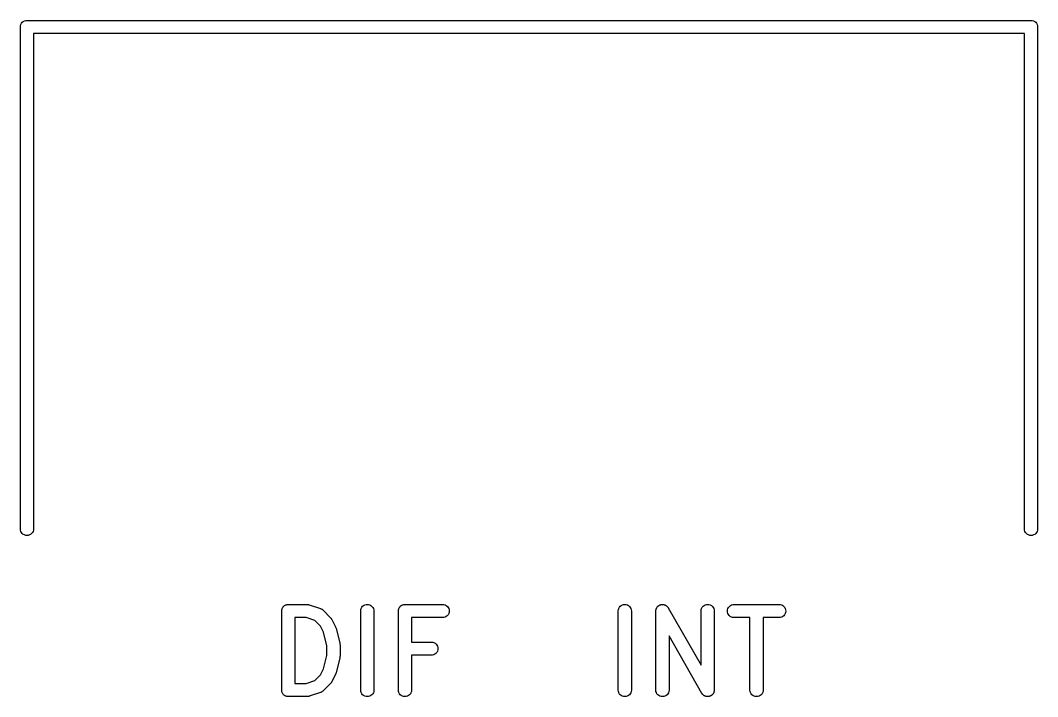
# Model space of a CAD drawing. Extents: x 1.2 to 20.5, y -8.3 to 2.7.
# Drawn here: x 18.99 to 20.51, y -5.251 to -4.24 of the extents above; entities that cross this region are included whole.
import ezdxf

# ---------------------------------------------------------------- set-up
doc = ezdxf.new("R2010")
doc.units = 0
doc.header["$MEASUREMENT"] = 0
doc.layers.add('BLACK', color=7, linetype='CONTINUOUS')

msp = doc.modelspace()

# ---------------------------------------------------------------- linework, layer by layer
at = {"layer": 'BLACK', "linetype": 'CONTINUOUS'}
for p, q in [((18.9981, -4.2403), (18.9995, -4.24016)), ((18.9995, -4.24016), (19, -4.24011)), ((19, -4.24011), (19.0005, -4.24016)), ((19.0005, -4.24016), (20.4995, -4.24016)), ((20.4995, -4.24016), (20.5, -4.24011)), ((20.5, -4.24011), (20.5005, -4.24016)), ((20.5005, -4.24016), (20.5019, -4.2403)), ((18.9901, -4.25), (18.9903, -4.24807)), ((18.9902, -4.25048), (18.9901, -4.25)), ((18.9902, -5.00048), (18.9902, -4.25048)), ((18.9903, -4.24807), (18.9909, -4.24622)), ((18.9909, -4.24622), (18.9918, -4.24451)), ((18.9918, -4.24451), (18.993, -4.24301)), ((18.993, -4.24301), (18.9945, -4.24178)), ((18.9945, -4.24178), (18.9962, -4.24086)), ((18.9962, -4.24086), (18.9981, -4.2403)), ((20.5019, -4.2403), (20.5038, -4.24086)), ((20.5038, -4.24086), (20.5055, -4.24178)), ((20.5055, -4.24178), (20.507, -4.24301)), ((20.507, -4.24301), (20.5082, -4.24451)), ((20.5082, -4.24451), (20.5091, -4.24622)), ((20.5091, -4.24622), (20.5097, -4.24807)), ((20.5097, -4.24807), (20.5099, -4.25)), ((20.5099, -4.25), (20.5098, -4.25048)), ((20.5098, -4.25048), (20.5098, -5.00048)), ((20.4902, -4.25984), (19.0098, -4.25984)), ((19.0098, -4.25984), (19.0098, -5.00048)), ((20.4902, -5.00048), (20.4902, -4.25984)), ((18.9903, -5.00193), (18.9902, -5.00048)), ((18.9909, -5.00378), (18.9903, -5.00193)), ((18.9918, -5.00549), (18.9909, -5.00378)), ((18.993, -5.00699), (18.9918, -5.00549)), ((18.9945, -5.00822), (18.993, -5.00699)), ((18.9962, -5.00914), (18.9945, -5.00822)), ((18.9981, -5.0097), (18.9962, -5.00914)), ((19, -5.00989), (18.9981, -5.0097)), ((19.0019, -5.0097), (19, -5.00989)), ((19.0038, -5.00914), (19.0019, -5.0097)), ((19.0055, -5.00822), (19.0038, -5.00914)), ((19.007, -5.00699), (19.0055, -5.00822)), ((19.0082, -5.00549), (19.007, -5.00699)), ((19.0091, -5.00378), (19.0082, -5.00549)), ((19.0097, -5.00193), (19.0091, -5.00378)), ((19.0098, -5.00048), (19.0097, -5.00193)), ((20.4903, -5.00193), (20.4902, -5.00048)), ((20.4909, -5.00378), (20.4903, -5.00193)), ((20.4918, -5.00549), (20.4909, -5.00378)), ((20.493, -5.00699), (20.4918, -5.00549)), ((20.4945, -5.00822), (20.493, -5.00699)), ((20.4962, -5.00914), (20.4945, -5.00822)), ((20.4981, -5.0097), (20.4962, -5.00914)), ((20.5, -5.00989), (20.4981, -5.0097)), ((20.5019, -5.0097), (20.5, -5.00989)), ((20.5038, -5.00914), (20.5019, -5.0097)), ((20.5055, -5.00822), (20.5038, -5.00914)), ((20.507, -5.00699), (20.5055, -5.00822)), ((20.5082, -5.00549), (20.507, -5.00699)), ((20.5091, -5.00378), (20.5082, -5.00549)), ((20.5097, -5.00193), (20.5091, -5.00378)), ((20.5098, -5.00048), (20.5097, -5.00193)), ((19.3806, -5.12176), (19.3807, -5.12084)), ((19.3807, -5.12077), (19.381, -5.11989)), ((19.3807, -5.12081), (19.3807, -5.12077)), ((19.3807, -5.12084), (19.3807, -5.12081)), ((19.381, -5.11989), (19.3813, -5.11901)), ((19.3813, -5.11894), (19.3817, -5.11813)), ((19.3813, -5.11898), (19.3813, -5.11894)), ((19.3813, -5.11901), (19.3813, -5.11898)), ((19.3817, -5.11813), (19.3822, -5.11732)), ((19.3822, -5.11726), (19.3828, -5.11655)), ((19.3822, -5.11729), (19.3822, -5.11726)), ((19.3822, -5.11732), (19.3822, -5.11729)), ((19.3828, -5.11655), (19.3834, -5.11584)), ((19.3834, -5.11579), (19.3842, -5.11521)), ((19.3834, -5.11581), (19.3834, -5.11579)), ((19.3834, -5.11584), (19.3834, -5.11581)), ((19.3842, -5.11521), (19.3849, -5.11462)), ((19.3849, -5.11458), (19.3858, -5.11416)), ((19.3849, -5.11461), (19.3849, -5.11458)), ((19.3849, -5.11462), (19.3849, -5.11461)), ((19.3858, -5.11416), (19.3866, -5.11372)), ((19.3866, -5.11369), (19.3875, -5.11343)), ((19.3866, -5.11371), (19.3866, -5.11369)), ((19.3866, -5.11372), (19.3866, -5.11371)), ((19.3875, -5.11343), (19.3884, -5.11317)), ((19.3884, -5.11316), (19.3885, -5.11315)), ((19.3884, -5.11317), (19.3884, -5.11316)), ((19.3885, -5.11315), (19.3894, -5.11307)), ((19.3894, -5.11307), (19.3903, -5.11298)), ((19.3903, -5.11298), (19.4184, -5.11298)), ((19.4184, -5.11298), (19.4186, -5.11298)), ((19.4186, -5.11298), (19.4191, -5.11304)), ((19.4191, -5.11304), (19.4197, -5.11306)), ((19.4197, -5.11306), (19.4201, -5.11315)), ((19.4201, -5.11315), (19.4205, -5.11319)), ((19.4205, -5.11319), (19.421, -5.11336)), ((19.421, -5.11336), (19.4216, -5.11348)), ((19.4216, -5.11348), (19.4384, -5.11911)), ((19.4384, -5.11911), (19.4386, -5.11915)), ((19.4386, -5.11915), (19.4388, -5.11927)), ((19.4388, -5.11927), (19.4391, -5.11936)), ((19.4391, -5.11936), (19.4397, -5.11968)), ((19.4397, -5.11968), (19.4403, -5.11996)), ((19.4403, -5.11996), (19.4405, -5.12013)), ((19.4405, -5.12013), (19.4408, -5.12027)), ((19.4408, -5.12027), (19.4413, -5.12069)), ((19.4413, -5.12069), (19.4419, -5.12109)), ((19.4419, -5.12109), (19.4421, -5.1213)), ((19.4421, -5.1213), (19.4423, -5.12149)), ((19.4423, -5.12149), (19.4535, -5.13273)), ((19.4986, -5.12268), (19.4988, -5.12077)), ((19.4988, -5.12077), (19.4994, -5.11894)), ((19.4994, -5.11894), (19.5003, -5.11726)), ((19.5003, -5.11726), (19.5015, -5.11579)), ((19.5015, -5.11579), (19.503, -5.11458)), ((19.503, -5.11458), (19.5047, -5.11369)), ((19.5047, -5.11369), (19.5066, -5.11315)), ((19.5066, -5.11315), (19.5085, -5.11298)), ((19.5085, -5.11298), (19.5104, -5.11318)), ((19.5104, -5.11318), (19.5123, -5.11375)), ((19.5123, -5.11375), (19.5139, -5.11466)), ((19.5139, -5.11466), (19.5154, -5.11589)), ((19.5154, -5.11589), (19.5166, -5.11737)), ((19.5166, -5.11737), (19.5175, -5.11907)), ((19.5175, -5.11907), (19.5181, -5.12091)), ((19.5181, -5.12091), (19.5183, -5.12282)), ((19.5549, -5.12176), (19.555, -5.12084)), ((19.555, -5.12081), (19.5551, -5.12077)), ((19.555, -5.12084), (19.555, -5.12081)), ((19.5551, -5.12077), (19.5553, -5.11989)), ((19.5553, -5.11989), (19.5556, -5.11901)), ((19.5556, -5.11894), (19.5561, -5.11813)), ((19.5556, -5.11898), (19.5556, -5.11894)), ((19.5556, -5.11901), (19.5556, -5.11898)), ((19.5561, -5.11813), (19.5565, -5.11732)), ((19.5565, -5.11729), (19.5566, -5.11726)), ((19.5565, -5.11732), (19.5565, -5.11729)), ((19.5566, -5.11726), (19.5572, -5.11655)), ((19.5572, -5.11655), (19.5577, -5.11584)), ((19.5577, -5.11584), (19.5578, -5.11581)), ((19.5578, -5.11579), (19.5585, -5.11521)), ((19.5578, -5.11581), (19.5578, -5.11579)), ((19.5585, -5.11521), (19.5592, -5.11462)), ((19.5592, -5.11462), (19.5593, -5.11461)), ((19.5593, -5.11458), (19.5601, -5.11416)), ((19.5593, -5.11461), (19.5593, -5.11458)), ((19.5601, -5.11416), (19.5609, -5.11372)), ((19.5609, -5.11372), (19.561, -5.11371)), ((19.561, -5.11369), (19.5619, -5.11343)), ((19.561, -5.11371), (19.561, -5.11369)), ((19.5619, -5.11343), (19.5628, -5.11317)), ((19.5628, -5.11315), (19.5638, -5.11307)), ((19.5628, -5.11316), (19.5628, -5.11315)), ((19.5628, -5.11317), (19.5628, -5.11316)), ((19.5638, -5.11307), (19.5647, -5.11298)), ((19.5647, -5.11298), (19.6209, -5.11298)), ((19.6209, -5.11298), (19.6211, -5.11298)), ((19.6211, -5.11298), (19.623, -5.11319)), ((19.623, -5.11319), (19.6248, -5.11377)), ((19.6248, -5.11377), (19.6265, -5.1147)), ((19.6265, -5.1147), (19.628, -5.11593)), ((19.628, -5.11593), (19.6292, -5.11743)), ((19.6292, -5.11743), (19.63, -5.11913)), ((19.63, -5.11913), (19.6306, -5.12098)), ((19.6306, -5.12098), (19.6308, -5.12289)), ((19.8833, -5.12268), (19.8835, -5.12077)), ((19.8835, -5.12077), (19.8841, -5.11894)), ((19.8841, -5.11894), (19.885, -5.11726)), ((19.885, -5.11726), (19.8863, -5.11579)), ((19.8863, -5.11579), (19.8877, -5.11458)), ((19.8877, -5.11458), (19.8895, -5.11369)), ((19.8895, -5.11369), (19.8913, -5.11315)), ((19.8913, -5.11315), (19.8932, -5.11298)), ((19.8932, -5.11298), (19.8951, -5.11318)), ((19.8951, -5.11318), (19.897, -5.11375)), ((19.897, -5.11375), (19.8986, -5.11466)), ((19.8986, -5.11466), (19.9001, -5.11589)), ((19.9001, -5.11589), (19.9013, -5.11737)), ((19.9013, -5.11737), (19.9022, -5.11907)), ((19.9022, -5.11907), (19.9028, -5.12091)), ((19.9028, -5.12091), (19.903, -5.12282)), ((19.9396, -5.12202), (19.9397, -5.1214)), ((19.9397, -5.1214), (19.9398, -5.12077)), ((19.9398, -5.12077), (19.9399, -5.12046)), ((19.9399, -5.12013), (19.9401, -5.11954)), ((19.9399, -5.12046), (19.9399, -5.12013)), ((19.9401, -5.11954), (19.9403, -5.11894)), ((19.9403, -5.11894), (19.9405, -5.11865)), ((19.9405, -5.11865), (19.9406, -5.11834)), ((19.9406, -5.11834), (19.941, -5.11781)), ((19.941, -5.11781), (19.9413, -5.11726)), ((19.9413, -5.11726), (19.9415, -5.11701)), ((19.9415, -5.11701), (19.9417, -5.11673)), ((19.9417, -5.11673), (19.9421, -5.11627)), ((19.9421, -5.11627), (19.9425, -5.11579)), ((19.9425, -5.11579), (19.9428, -5.11558)), ((19.9428, -5.11558), (19.943, -5.11534)), ((19.943, -5.11534), (19.9435, -5.11498)), ((19.9435, -5.11498), (19.944, -5.11458)), ((19.944, -5.11458), (19.9443, -5.11443)), ((19.9443, -5.11443), (19.9446, -5.11424)), ((19.9446, -5.11424), (19.9451, -5.11399)), ((19.9451, -5.11399), (19.9457, -5.11369)), ((19.9457, -5.11369), (19.946, -5.1136)), ((19.946, -5.1136), (19.9463, -5.11347)), ((19.9463, -5.11347), (19.9469, -5.11333)), ((19.9469, -5.11333), (19.9475, -5.11315)), ((19.9475, -5.11315), (19.9479, -5.11312)), ((19.9479, -5.11312), (19.9482, -5.11305)), ((19.9482, -5.11305), (19.9488, -5.11304)), ((19.9488, -5.11304), (19.9494, -5.11298)), ((19.9494, -5.11298), (19.9498, -5.11301)), ((19.9498, -5.11301), (19.9501, -5.11301)), ((19.9501, -5.11301), (19.9507, -5.11311)), ((19.9507, -5.11311), (19.9514, -5.11318)), ((19.9514, -5.11318), (19.9517, -5.11328)), ((19.9517, -5.11328), (19.952, -5.11333)), ((19.952, -5.11333), (19.9526, -5.11356)), ((19.9526, -5.11356), (19.9532, -5.11375)), ((19.9532, -5.11375), (19.9535, -5.1139)), ((19.9535, -5.1139), (19.9538, -5.11402)), ((19.9538, -5.11402), (19.9543, -5.11436)), ((19.9543, -5.11436), (19.9549, -5.11466)), ((19.9549, -5.11466), (19.9551, -5.11487)), ((19.9551, -5.11487), (19.9554, -5.11505)), ((19.9554, -5.11505), (19.9559, -5.11548)), ((19.9559, -5.11548), (19.9564, -5.11589)), ((19.9564, -5.11589), (19.9566, -5.11614)), ((19.9566, -5.11614), (19.9568, -5.11637)), ((19.9568, -5.11637), (19.9572, -5.11689)), ((19.9572, -5.11689), (19.9576, -5.11737)), ((19.9576, -5.11737), (19.9577, -5.11767)), ((19.9577, -5.11767), (19.9579, -5.11794)), ((19.9579, -5.11794), (20.007, -5.20387)), ((20.007, -5.12268), (20.0072, -5.12077)), ((20.0072, -5.12077), (20.0078, -5.11894)), ((20.0078, -5.11894), (20.0088, -5.11726)), ((20.0088, -5.11726), (20.01, -5.11579)), ((20.01, -5.11579), (20.0115, -5.11458)), ((20.0115, -5.11458), (20.0132, -5.11369)), ((20.0132, -5.11369), (20.015, -5.11315)), ((20.015, -5.11315), (20.0169, -5.11298)), ((20.0169, -5.11298), (20.0189, -5.11318)), ((20.0189, -5.11318), (20.0207, -5.11375)), ((20.0207, -5.11375), (20.0224, -5.11466)), ((20.0224, -5.11466), (20.0239, -5.11589)), ((20.0239, -5.11589), (20.0251, -5.11737)), ((20.0251, -5.11737), (20.026, -5.11907)), ((20.026, -5.11907), (20.0265, -5.12091)), ((20.0265, -5.12091), (20.0267, -5.12282)), ((20.0464, -5.12275), (20.0466, -5.12084)), ((20.0466, -5.12084), (20.0472, -5.11901)), ((20.0472, -5.11901), (20.0481, -5.11732)), ((20.0481, -5.11732), (20.0493, -5.11584)), ((20.0493, -5.11584), (20.0508, -5.11462)), ((20.0508, -5.11462), (20.0525, -5.11372)), ((20.0525, -5.11372), (20.0543, -5.11317)), ((20.0543, -5.11317), (20.0562, -5.11298)), ((20.0562, -5.11298), (20.1237, -5.11298)), ((20.1237, -5.11298), (20.1239, -5.11298)), ((20.1239, -5.11298), (20.1258, -5.11319)), ((20.1258, -5.11319), (20.1276, -5.11377)), ((20.1276, -5.11377), (20.1293, -5.1147)), ((20.1293, -5.1147), (20.1308, -5.11593)), ((20.1308, -5.11593), (20.132, -5.11743)), ((20.132, -5.11743), (20.1329, -5.11913)), ((20.1329, -5.11913), (20.1334, -5.12098)), ((20.1334, -5.12098), (20.1336, -5.12289)), ((19.3805, -5.12268), (19.3806, -5.12176)), ((19.3805, -5.12275), (19.3805, -5.12268)), ((19.3805, -5.12282), (19.3805, -5.12275)), ((19.3805, -5.12275), (19.3805, -5.12275)), ((19.3805, -5.12275), (19.3805, -5.12275)), ((19.3805, -5.24093), (19.3805, -5.12282)), ((19.4002, -5.13266), (19.4002, -5.23109)), ((19.4169, -5.13266), (19.4002, -5.13266)), ((19.43, -5.13705), (19.4169, -5.13266)), ((19.4535, -5.13273), (19.4536, -5.13283)), ((19.4536, -5.13283), (19.454, -5.13326)), ((19.454, -5.13326), (19.4543, -5.13367)), ((19.4543, -5.13367), (19.4546, -5.13401)), ((19.4546, -5.13401), (19.4548, -5.13433)), ((19.4548, -5.13433), (19.4551, -5.13482)), ((19.4551, -5.13482), (19.4554, -5.13529)), ((19.4554, -5.13529), (19.461, -5.14654)), ((19.4986, -5.12282), (19.4986, -5.12268)), ((19.4986, -5.24093), (19.4986, -5.12282)), ((19.5183, -5.12282), (19.5183, -5.24093)), ((19.5548, -5.12268), (19.5549, -5.12176)), ((19.5548, -5.12275), (19.5548, -5.12268)), ((19.5548, -5.12282), (19.5548, -5.12275)), ((19.5548, -5.12275), (19.5548, -5.12275)), ((19.5548, -5.12275), (19.5548, -5.12275)), ((19.5548, -5.24093), (19.5548, -5.12282)), ((19.6209, -5.13266), (19.5745, -5.13266)), ((19.5745, -5.13266), (19.5745, -5.16922)), ((19.6228, -5.13248), (19.6209, -5.13266)), ((19.6247, -5.13192), (19.6228, -5.13248)), ((19.6264, -5.13102), (19.6247, -5.13192)), ((19.6279, -5.1298), (19.6264, -5.13102)), ((19.6291, -5.12832), (19.6279, -5.1298)), ((19.63, -5.12663), (19.6291, -5.12832)), ((19.6306, -5.1248), (19.63, -5.12663)), ((19.6308, -5.12289), (19.6306, -5.1248)), ((19.8833, -5.12282), (19.8833, -5.12268)), ((19.8833, -5.24093), (19.8833, -5.12282)), ((19.903, -5.12282), (19.903, -5.24093)), ((19.9395, -5.12268), (19.9396, -5.12235)), ((19.9395, -5.12282), (19.9395, -5.12268)), ((19.9395, -5.24093), (19.9395, -5.12282)), ((19.9396, -5.12235), (19.9396, -5.12202)), ((20.007, -5.12282), (20.007, -5.12268)), ((20.007, -5.20387), (20.007, -5.12282)), ((20.0267, -5.12282), (20.0267, -5.24093)), ((20.0466, -5.12466), (20.0464, -5.12275)), ((20.0471, -5.12651), (20.0466, -5.12466)), ((20.048, -5.12821), (20.0471, -5.12651)), ((20.0492, -5.12971), (20.048, -5.12821)), ((20.0507, -5.13094), (20.0492, -5.12971)), ((20.0524, -5.13187), (20.0507, -5.13094)), ((20.0542, -5.13245), (20.0524, -5.13187)), ((20.0561, -5.13266), (20.0542, -5.13245)), ((20.0562, -5.13266), (20.0561, -5.13266)), ((20.0801, -5.13266), (20.0562, -5.13266)), ((20.0801, -5.24093), (20.0801, -5.13266)), ((20.1237, -5.13266), (20.0998, -5.13266)), ((20.0998, -5.13266), (20.0998, -5.24093)), ((20.1256, -5.13248), (20.1237, -5.13266)), ((20.1275, -5.13192), (20.1256, -5.13248)), ((20.1292, -5.13102), (20.1275, -5.13192)), ((20.1307, -5.1298), (20.1292, -5.13102)), ((20.1319, -5.12832), (20.1307, -5.1298)), ((20.1328, -5.12663), (20.1319, -5.12832)), ((20.1334, -5.1248), (20.1328, -5.12663)), ((20.1336, -5.12289), (20.1334, -5.1248)), ((19.4385, -5.14552), (19.43, -5.13705)), ((19.4429, -5.15438), (19.4385, -5.14552)), ((19.461, -5.14654), (19.4611, -5.14666)), ((19.4611, -5.14666), (19.4611, -5.14671)), ((19.4611, -5.14671), (19.4611, -5.14675)), ((19.4611, -5.14675), (19.4614, -5.14761)), ((19.4614, -5.14761), (19.4617, -5.14847)), ((19.4617, -5.14847), (19.4617, -5.14851)), ((19.4617, -5.14851), (19.4617, -5.14855)), ((19.4617, -5.14855), (19.4674, -5.17105)), ((19.448, -5.17465), (19.4429, -5.15438)), ((20.0083, -5.24581), (19.9592, -5.15988)), ((19.9592, -5.15988), (19.9592, -5.24093)), ((19.448, -5.1891), (19.448, -5.17465)), ((19.4674, -5.17105), (19.4674, -5.17119)), ((19.4674, -5.17119), (19.4674, -5.17136)), ((19.4674, -5.17136), (19.4675, -5.17153)), ((19.4675, -5.17153), (19.4675, -5.17231)), ((19.4675, -5.17231), (19.4677, -5.17309)), ((19.4677, -5.17309), (19.4676, -5.17326)), ((19.4676, -5.17326), (19.4677, -5.17344)), ((19.4677, -5.17344), (19.4677, -5.19031)), ((19.5745, -5.16922), (19.604, -5.16922)), ((19.604, -5.16922), (19.6042, -5.16922)), ((19.6042, -5.16922), (19.6061, -5.16944)), ((19.6061, -5.16944), (19.6079, -5.17002)), ((19.6079, -5.17002), (19.6096, -5.17094)), ((19.6096, -5.17094), (19.6111, -5.17218)), ((19.6111, -5.17218), (19.6123, -5.17367)), ((19.6123, -5.17367), (19.6132, -5.17538)), ((19.6137, -5.18104), (19.6131, -5.18288)), ((19.6132, -5.17538), (19.6137, -5.17722)), ((19.6137, -5.17722), (19.6139, -5.17913)), ((19.6139, -5.17913), (19.6137, -5.18104)), ((19.4429, -5.20937), (19.448, -5.1891)), ((19.4674, -5.1927), (19.4617, -5.2152)), ((19.4675, -5.19158), (19.4674, -5.19236)), ((19.4674, -5.19236), (19.4674, -5.19253)), ((19.4674, -5.19253), (19.4674, -5.1927)), ((19.4676, -5.1908), (19.4675, -5.19158)), ((19.4677, -5.19045), (19.4676, -5.19062)), ((19.4676, -5.19062), (19.4676, -5.1908)), ((19.4677, -5.19031), (19.4677, -5.19045)), ((19.604, -5.18891), (19.5745, -5.18891)), ((19.5745, -5.18891), (19.5745, -5.24093)), ((19.606, -5.18872), (19.604, -5.18891)), ((19.6078, -5.18816), (19.606, -5.18872)), ((19.6095, -5.18726), (19.6078, -5.18816)), ((19.611, -5.18605), (19.6095, -5.18726)), ((19.6122, -5.18457), (19.611, -5.18605)), ((19.6131, -5.18288), (19.6122, -5.18457)), ((19.4385, -5.21823), (19.4429, -5.20937)), ((19.4169, -5.23109), (19.43, -5.2267)), ((19.43, -5.2267), (19.4385, -5.21823)), ((19.461, -5.21721), (19.4554, -5.22846)), ((19.4614, -5.21627), (19.461, -5.21713)), ((19.461, -5.21713), (19.461, -5.21717)), ((19.461, -5.21717), (19.461, -5.21721)), ((19.4617, -5.21542), (19.4614, -5.21627)), ((19.4617, -5.2152), (19.4617, -5.21533)), ((19.4617, -5.21533), (19.4617, -5.21537)), ((19.4617, -5.21537), (19.4617, -5.21542)), ((19.3806, -5.24185), (19.3805, -5.24093)), ((19.3807, -5.24278), (19.3806, -5.24185)), ((19.3807, -5.24281), (19.3807, -5.24278)), ((19.3807, -5.24284), (19.3807, -5.24281)), ((19.3809, -5.24373), (19.3807, -5.24284)), ((19.4002, -5.23109), (19.4169, -5.23109)), ((19.4412, -5.24314), (19.4407, -5.24356)), ((19.4418, -5.24275), (19.4412, -5.24314)), ((19.442, -5.24254), (19.4418, -5.24275)), ((19.4422, -5.24236), (19.442, -5.24254)), ((19.4423, -5.24227), (19.4422, -5.24236)), ((19.4535, -5.23102), (19.4423, -5.24227)), ((19.4539, -5.23059), (19.4535, -5.23102)), ((19.4543, -5.23019), (19.4539, -5.23059)), ((19.4545, -5.22985), (19.4543, -5.23019)), ((19.4547, -5.22953), (19.4545, -5.22985)), ((19.455, -5.22905), (19.4547, -5.22953)), ((19.4553, -5.22858), (19.455, -5.22905)), ((19.4554, -5.22846), (19.4553, -5.22858)), ((19.4988, -5.24284), (19.4986, -5.24093)), ((19.4993, -5.24468), (19.4988, -5.24284)), ((19.5181, -5.24298), (19.5175, -5.24481)), ((19.5183, -5.24107), (19.5181, -5.24298)), ((19.5183, -5.24093), (19.5183, -5.24107)), ((19.555, -5.24284), (19.5548, -5.24093)), ((19.5556, -5.24468), (19.555, -5.24284)), ((19.5743, -5.24298), (19.5737, -5.24481)), ((19.5745, -5.24107), (19.5743, -5.24298)), ((19.5745, -5.24093), (19.5745, -5.24107)), ((19.8835, -5.24284), (19.8833, -5.24093)), ((19.884, -5.24468), (19.8835, -5.24284)), ((19.9028, -5.24298), (19.9022, -5.24481)), ((19.903, -5.24107), (19.9028, -5.24298)), ((19.903, -5.24093), (19.903, -5.24107)), ((19.9397, -5.24284), (19.9395, -5.24093)), ((19.9403, -5.24468), (19.9397, -5.24284)), ((19.959, -5.24298), (19.9584, -5.24481)), ((19.9592, -5.24107), (19.959, -5.24298)), ((19.9592, -5.24093), (19.9592, -5.24107)), ((20.0264, -5.24329), (20.0263, -5.24362)), ((20.0265, -5.24298), (20.0264, -5.24329)), ((20.0266, -5.24235), (20.0265, -5.24298)), ((20.0267, -5.24173), (20.0266, -5.24235)), ((20.0267, -5.24093), (20.0267, -5.24107)), ((20.0267, -5.24107), (20.0267, -5.2414)), ((20.0267, -5.2414), (20.0267, -5.24173)), ((20.0803, -5.24284), (20.0801, -5.24093)), ((20.0809, -5.24468), (20.0803, -5.24284)), ((20.0996, -5.24298), (20.099, -5.24481)), ((20.0998, -5.24107), (20.0996, -5.24298)), ((20.0998, -5.24093), (20.0998, -5.24107)), ((19.3812, -5.24462), (19.3809, -5.24373)), ((19.3812, -5.24465), (19.3812, -5.24462)), ((19.3812, -5.24468), (19.3812, -5.24465)), ((19.3817, -5.2455), (19.3812, -5.24468)), ((19.3821, -5.24632), (19.3817, -5.2455)), ((19.3821, -5.24635), (19.3821, -5.24632)), ((19.3821, -5.24638), (19.3821, -5.24635)), ((19.3827, -5.2471), (19.3821, -5.24638)), ((19.3833, -5.24782), (19.3827, -5.2471)), ((19.3833, -5.24784), (19.3833, -5.24782)), ((19.3833, -5.24787), (19.3833, -5.24784)), ((19.3841, -5.24846), (19.3833, -5.24787)), ((19.3848, -5.24905), (19.3841, -5.24846)), ((19.3848, -5.24907), (19.3848, -5.24905)), ((19.3848, -5.24909), (19.3848, -5.24907)), ((19.3856, -5.24953), (19.3848, -5.24909)), ((19.3864, -5.24998), (19.3856, -5.24953)), ((19.3865, -5.24999), (19.3864, -5.24998)), ((19.3865, -5.25), (19.3865, -5.24999)), ((19.3874, -5.25028), (19.3865, -5.25)), ((19.3883, -5.25056), (19.3874, -5.25028)), ((19.3883, -5.25057), (19.3883, -5.25056)), ((19.3883, -5.25056), (19.3883, -5.25056)), ((19.3893, -5.25067), (19.3883, -5.25057)), ((19.3902, -5.25077), (19.3893, -5.25067)), ((19.3903, -5.25077), (19.3902, -5.25077)), ((19.4184, -5.25077), (19.3903, -5.25077)), ((19.3903, -5.25077), (19.3903, -5.25077)), ((19.3903, -5.25077), (19.3903, -5.25077)), ((19.3903, -5.25077), (19.3903, -5.25077)), ((19.419, -5.25072), (19.4184, -5.25077)), ((19.4196, -5.25071), (19.419, -5.25072)), ((19.42, -5.25063), (19.4196, -5.25071)), ((19.4204, -5.25059), (19.42, -5.25063)), ((19.4209, -5.25043), (19.4204, -5.25059)), ((19.4214, -5.25031), (19.4209, -5.25043)), ((19.4216, -5.25027), (19.4214, -5.25031)), ((19.4384, -5.24464), (19.4216, -5.25027)), ((19.4387, -5.24453), (19.4384, -5.24464)), ((19.439, -5.24445), (19.4387, -5.24453)), ((19.4396, -5.24414), (19.439, -5.24445)), ((19.4402, -5.24386), (19.4396, -5.24414)), ((19.4404, -5.24369), (19.4402, -5.24386)), ((19.4407, -5.24356), (19.4404, -5.24369)), ((19.5002, -5.24638), (19.4993, -5.24468)), ((19.5015, -5.24787), (19.5002, -5.24638)), ((19.5029, -5.24909), (19.5015, -5.24787)), ((19.5046, -5.25), (19.5029, -5.24909)), ((19.5065, -5.25057), (19.5046, -5.25)), ((19.5084, -5.25077), (19.5065, -5.25057)), ((19.5103, -5.2506), (19.5084, -5.25077)), ((19.5121, -5.25006), (19.5103, -5.2506)), ((19.5138, -5.24917), (19.5121, -5.25006)), ((19.5153, -5.24796), (19.5138, -5.24917)), ((19.5166, -5.24649), (19.5153, -5.24796)), ((19.5175, -5.24481), (19.5166, -5.24649)), ((19.5565, -5.24638), (19.5556, -5.24468)), ((19.5577, -5.24787), (19.5565, -5.24638)), ((19.5592, -5.24909), (19.5577, -5.24787)), ((19.5609, -5.25), (19.5592, -5.24909)), ((19.5627, -5.25057), (19.5609, -5.25)), ((19.5646, -5.25077), (19.5627, -5.25057)), ((19.5665, -5.2506), (19.5646, -5.25077)), ((19.5684, -5.25006), (19.5665, -5.2506)), ((19.5701, -5.24917), (19.5684, -5.25006)), ((19.5716, -5.24796), (19.5701, -5.24917)), ((19.5728, -5.24649), (19.5716, -5.24796)), ((19.5737, -5.24481), (19.5728, -5.24649)), ((19.8849, -5.24638), (19.884, -5.24468)), ((19.8862, -5.24787), (19.8849, -5.24638)), ((19.8876, -5.24909), (19.8862, -5.24787)), ((19.8893, -5.25), (19.8876, -5.24909)), ((19.8912, -5.25057), (19.8893, -5.25)), ((19.8931, -5.25077), (19.8912, -5.25057)), ((19.895, -5.2506), (19.8931, -5.25077)), ((19.8968, -5.25006), (19.895, -5.2506)), ((19.8985, -5.24917), (19.8968, -5.25006)), ((19.9, -5.24796), (19.8985, -5.24917)), ((19.9013, -5.24649), (19.9, -5.24796)), ((19.9022, -5.24481), (19.9013, -5.24649)), ((19.9412, -5.24638), (19.9403, -5.24468)), ((19.9424, -5.24787), (19.9412, -5.24638)), ((19.9439, -5.24909), (19.9424, -5.24787)), ((19.9456, -5.25), (19.9439, -5.24909)), ((19.9474, -5.25057), (19.9456, -5.25)), ((19.9493, -5.25077), (19.9474, -5.25057)), ((19.9512, -5.2506), (19.9493, -5.25077)), ((19.9531, -5.25006), (19.9512, -5.2506)), ((19.9548, -5.24917), (19.9531, -5.25006)), ((19.9563, -5.24796), (19.9548, -5.24917)), ((19.9575, -5.24649), (19.9563, -5.24796)), ((19.9584, -5.24481), (19.9575, -5.24649)), ((20.0085, -5.24608), (20.0083, -5.24581)), ((20.0087, -5.24638), (20.0085, -5.24608)), ((20.0091, -5.24687), (20.0087, -5.24638)), ((20.0094, -5.24738), (20.0091, -5.24687)), ((20.0097, -5.24761), (20.0094, -5.24738)), ((20.0099, -5.24787), (20.0097, -5.24761)), ((20.0104, -5.24827), (20.0099, -5.24787)), ((20.0108, -5.2487), (20.0104, -5.24827)), ((20.0111, -5.24888), (20.0108, -5.2487)), ((20.0114, -5.24909), (20.0111, -5.24888)), ((20.0119, -5.24939), (20.0114, -5.24909)), ((20.0125, -5.24973), (20.0119, -5.24939)), ((20.0128, -5.24985), (20.0125, -5.24973)), ((20.0131, -5.25), (20.0128, -5.24985)), ((20.0137, -5.25019), (20.0131, -5.25)), ((20.0143, -5.25042), (20.0137, -5.25019)), ((20.0146, -5.25047), (20.0143, -5.25042)), ((20.0149, -5.25057), (20.0146, -5.25047)), ((20.0155, -5.25064), (20.0149, -5.25057)), ((20.0161, -5.25075), (20.0155, -5.25064)), ((20.0165, -5.25074), (20.0161, -5.25075)), ((20.0168, -5.25077), (20.0165, -5.25074)), ((20.0174, -5.25072), (20.0168, -5.25077)), ((20.0181, -5.2507), (20.0174, -5.25072)), ((20.0184, -5.25063), (20.0181, -5.2507)), ((20.0187, -5.2506), (20.0184, -5.25063)), ((20.0193, -5.25042), (20.0187, -5.2506)), ((20.0199, -5.25028), (20.0193, -5.25042)), ((20.0202, -5.25015), (20.0199, -5.25028)), ((20.0206, -5.25006), (20.0202, -5.25015)), ((20.0211, -5.24976), (20.0206, -5.25006)), ((20.0217, -5.24951), (20.0211, -5.24976)), ((20.022, -5.24932), (20.0217, -5.24951)), ((20.0223, -5.24917), (20.022, -5.24932)), ((20.0228, -5.24877), (20.0223, -5.24917)), ((20.0233, -5.24841), (20.0228, -5.24877)), ((20.0235, -5.24817), (20.0233, -5.24841)), ((20.0238, -5.24796), (20.0235, -5.24817)), ((20.0242, -5.24748), (20.0238, -5.24796)), ((20.0246, -5.24702), (20.0242, -5.24748)), ((20.0248, -5.24675), (20.0246, -5.24702)), ((20.025, -5.24649), (20.0248, -5.24675)), ((20.0253, -5.24594), (20.025, -5.24649)), ((20.0256, -5.24541), (20.0253, -5.24594)), ((20.0258, -5.2451), (20.0256, -5.24541)), ((20.0259, -5.24481), (20.0258, -5.2451)), ((20.0261, -5.24421), (20.0259, -5.24481)), ((20.0263, -5.24362), (20.0261, -5.24421)), ((20.0818, -5.24638), (20.0809, -5.24468)), ((20.083, -5.24787), (20.0818, -5.24638)), ((20.0845, -5.24909), (20.083, -5.24787)), ((20.0862, -5.25), (20.0845, -5.24909)), ((20.088, -5.25057), (20.0862, -5.25)), ((20.0899, -5.25077), (20.088, -5.25057)), ((20.0918, -5.2506), (20.0899, -5.25077)), ((20.0937, -5.25006), (20.0918, -5.2506)), ((20.0954, -5.24917), (20.0937, -5.25006)), ((20.0969, -5.24796), (20.0954, -5.24917)), ((20.0981, -5.24649), (20.0969, -5.24796)), ((20.099, -5.24481), (20.0981, -5.24649))]:
    msp.add_line(p, q, dxfattribs=at)

doc.saveas('drawing.dxf')
